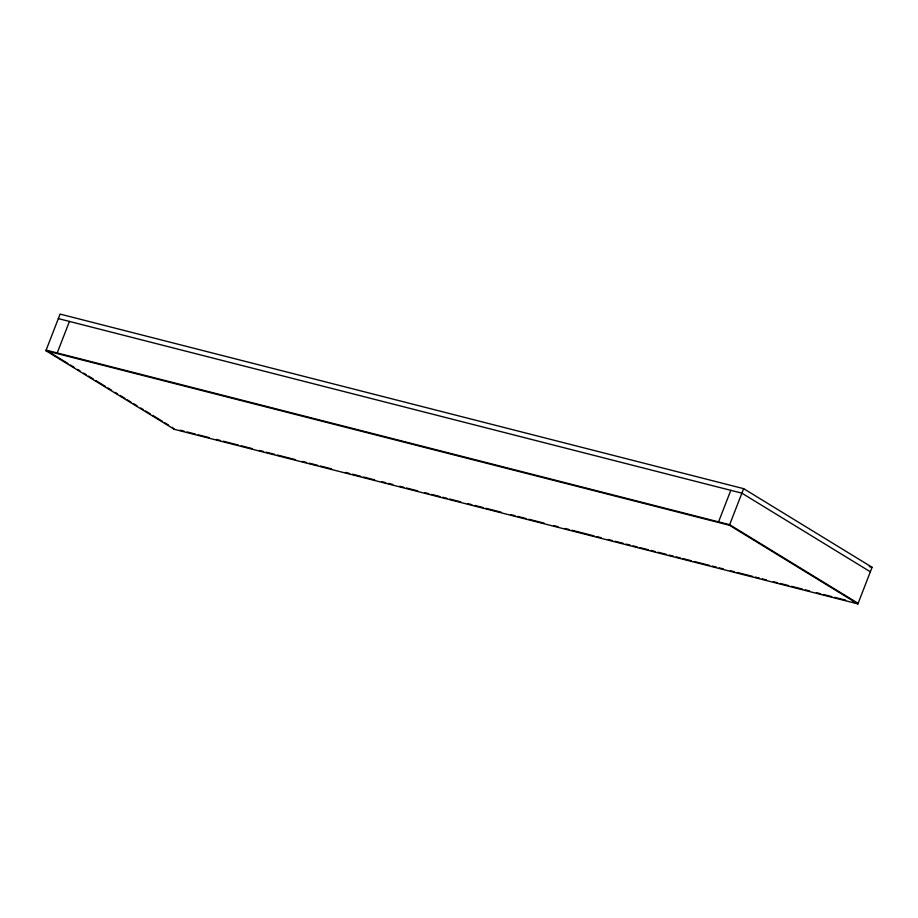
<?xml version="1.0" encoding="UTF-8"?>
<svg xmlns="http://www.w3.org/2000/svg" width="918" height="918" viewBox="0 0 918 918"><rect width="100%" height="100%" fill="white"/><g stroke="black" fill="none" stroke-linecap="round" stroke-linejoin="round"><path stroke-width="1.38" d="M45.9 350.699L60.095 314.094L743.637 488.663L872.1 567.301L857.905 603.906L174.363 429.337L45.9 350.699L729.431 525.257L857.905 603.906M57.203 352.971L69.435 321.438M174.363 429.337L172.159 427.295M718.565 521.872L730.797 490.338M729.431 525.257L743.637 488.663M58.35 318.603L741.882 493.161L870.356 571.811M869.323 566.59L872.1 567.301M180.123 430.186L184.311 431.265M187.065 431.965L195.431 434.099M198.173 434.799L209.315 437.645M216.235 439.412L220.435 440.479M223.189 441.191L238.496 445.092M241.25 445.804L252.393 448.65M259.312 450.417L263.5 451.484M266.254 452.184L274.62 454.318M277.374 455.03L295.458 459.643M302.378 461.41L306.566 462.477M309.332 463.188L317.685 465.323M320.451 466.023L331.582 468.868M345.455 472.414L349.643 473.481M352.397 474.181L360.751 476.316M363.517 477.027L374.647 479.873M381.578 481.64L385.755 482.707M388.532 483.407L392.709 484.474M399.64 486.253L403.817 487.32M406.594 488.02L417.713 490.866M424.655 492.633L428.832 493.7M431.598 494.412L439.94 496.546M442.717 497.246L446.894 498.313M449.659 499.025L460.779 501.871M467.721 503.638L471.898 504.705M474.675 505.416L483.006 507.539M485.783 508.251L501.067 512.152M510.798 514.642L514.964 515.698M517.741 516.409L526.083 518.544M528.86 519.255L544.144 523.157M553.864 525.635L558.041 526.702M564.983 528.481L569.149 529.537M571.925 530.248L594.164 535.928M596.93 536.64L601.106 537.707M608.049 539.474L612.226 540.541M614.991 541.253L623.345 543.376M626.11 544.087L630.287 545.154M633.053 545.866L637.23 546.933M640.007 547.633L648.349 549.767M651.114 550.479L655.291 551.546M658.068 552.246L666.411 554.38M669.176 555.092L673.364 556.159M676.118 556.859L680.307 557.926M683.072 558.637L691.426 560.772M694.18 561.472L709.488 565.385M712.242 566.085L716.43 567.152M719.196 567.863L723.384 568.931M730.303 570.698L734.492 571.765M737.257 572.476L752.553 576.378M755.319 577.089L759.507 578.156M762.261 578.856L766.45 579.924M773.369 581.691L777.569 582.769M780.323 583.469L788.677 585.604M791.431 586.304L802.573 589.149M805.327 589.861L809.527 590.928M816.446 592.695L820.635 593.762M823.389 594.474L831.754 596.608M834.508 597.308L845.65 600.154M852.57 601.921L856.735 602.988M858.123 603.344L729.649 524.694L46.118 350.137L48.539 351.617M50.972 353.109L67.932 363.494M70.353 364.974L73.991 367.2M77.628 369.426L80.05 370.906M83.687 373.133L86.108 374.613M88.541 376.105L93.384 379.065M95.805 380.557L105.501 386.489M107.934 387.97L111.56 390.196M115.198 392.422L117.619 393.902M120.051 395.394L124.894 398.355M127.315 399.846L130.953 402.073M133.385 403.553L137.012 405.779M140.649 408.005L143.07 409.485M145.503 410.966L150.345 413.938M152.767 415.418L162.463 421.362M164.896 422.842L168.522 425.068"/></g></svg>
